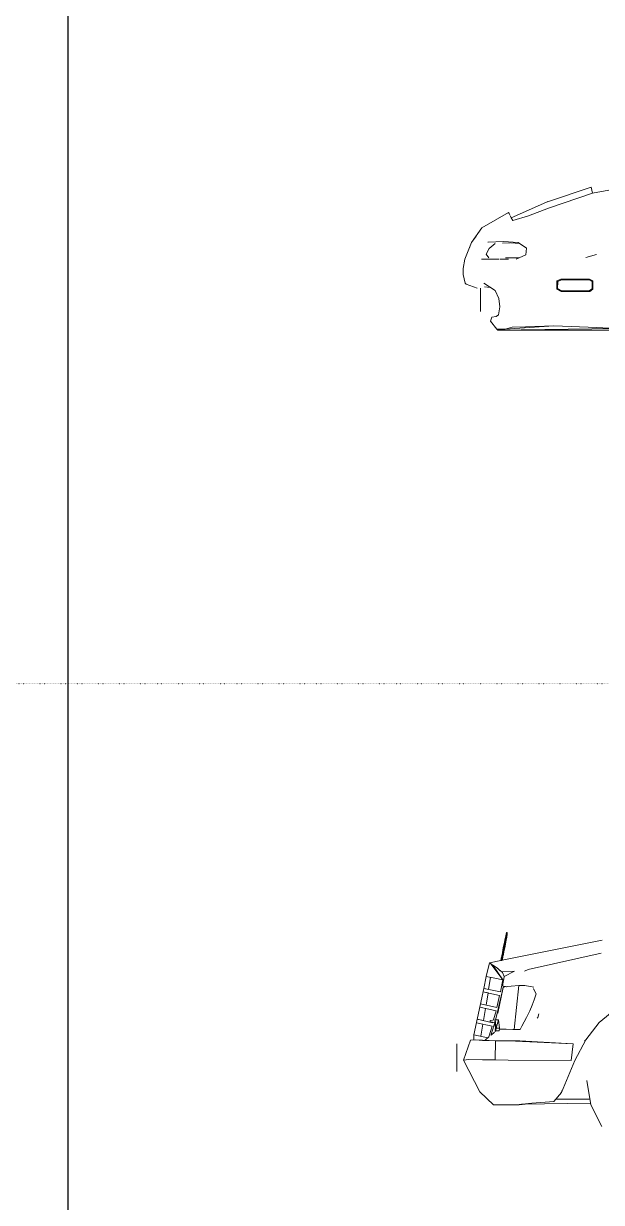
# Model space of a CAD drawing. Header units: millimetres. Extents: x 85290 to 188623, y -54691 to 10726.
# Drawn here: x 94653 to 97127, y -17905 to -12863 of the extents above; entities that cross this region are included whole.
import ezdxf

# ---------------------------------------------------------------- set-up
doc = ezdxf.new("R2010")
doc.units = ezdxf.units.MM
doc.linetypes.add('ACAD_ISO07W100', pattern=[3, 0, -3])
doc.linetypes.add('ELGO_LTYPE0', pattern=[0])
doc.layers.add('AUTO', color=150, linetype='Continuous')
doc.layers.add('RAZMER', color=5, linetype='Continuous')

# ---------------------------------------------------------------- blocks, each defined once
blk = doc.blocks.new('a_55')
at = {"color": 0, "linetype": 'ELGO_LTYPE0', "lineweight": 0}
for p, q in [((-402.840829, 103.917436), (-402.63145, 104.864213)), ((-402.63145, 104.864213), (-402.517009, 105.297319)), ((-402.517009, 105.297319), (-402.426577, 105.433451)), ((-402.426577, 105.433451), (-402.267981, 105.466166)), ((-402.21076, 104.783842), (-402.420139, 103.837065)), ((-402.3803, 103.282573), (-402.184391, 104.42769)), ((-402.267981, 105.466166), (-402.131462, 105.376616)), ((-402.096105, 105.216947), (-402.21076, 104.783842)), ((-402.184391, 104.42769), (-402.087331, 105.094389)), ((-402.087331, 105.094389), (-402.154899, 104.994877)), ((-402.131462, 105.376616), (-402.096105, 105.216947)), ((-402.130103, 105.08853), (-402.087331, 105.094389)), ((-402.087331, 105.094389), (-402.096105, 105.216947)), ((-404.477358, 92.457084), (-357.849812, 101.80933)), ((-404.116225, 97.386381), (-403.794551, 99.116459)), ((-403.836536, 96.715776), (-403.145337, 99.491655)), ((-403.805685, 96.742143), (-403.149033, 99.476518)), ((-403.794551, 99.116459), (-403.45099, 100.895659)), ((-403.387117, 100.917045), (-403.73733, 99.091655)), ((-403.73733, 99.091655), (-403.592014, 99.05767)), ((-403.720331, 99.087651), (-403.652549, 99.533744)), ((-403.717208, 99.086967), (-403.650022, 99.546537)), ((-403.645134, 99.572026), (-403.705883, 99.084135)), ((-403.705883, 99.084135), (-403.64728, 99.555034)), ((-403.373837, 99.036088), (-403.697681, 97.305912)), ((-403.668571, 99.075541), (-403.587508, 99.650444)), ((-403.634191, 99.629448), (-403.523445, 99.680229)), ((-403.587508, 99.650444), (-403.634191, 99.629448)), ((-403.619552, 99.707084), (-403.437328, 100.469096)), ((-403.619552, 99.705229), (-403.437328, 100.461577)), ((-403.613877, 99.734819), (-403.426576, 100.558158)), ((-403.592014, 99.05767), (-403.387117, 100.917045)), ((-403.523445, 99.680229), (-403.587508, 99.650444)), ((-403.536534, 98.166752), (-403.133798, 99.530717)), ((-403.133798, 99.530717), (-403.485179, 98.440971)), ((-403.483415, 98.450737), (-403.136921, 99.530912)), ((-403.45099, 100.895659), (-403.122878, 102.549858)), ((-403.032446, 100.815287), (-403.373837, 99.036088)), ((-403.316617, 98.261576), (-402.975202, 100.041069)), ((-403.136921, 99.530912), (-403.254318, 99.659233)), ((-403.141808, 99.506108), (-403.136921, 99.52935)), ((-403.136921, 99.530912), (-402.585363, 103.035014)), ((-403.136921, 99.528373), (-403.136921, 99.530912)), ((-403.136921, 99.52935), (-403.136921, 99.528373)), ((-403.122878, 102.549858), (-402.840829, 103.917436)), ((-402.701974, 102.469487), (-403.032446, 100.815287)), ((-402.975202, 100.041069), (-402.651381, 101.771147)), ((-402.420139, 103.837065), (-402.701974, 102.469487)), ((-402.651381, 101.771147), (-402.3803, 103.282573)), ((-404.728723, 94.052299), (-405.078912, 92.331303)), ((-405.078912, 92.322514), (-404.726577, 94.052006)), ((-404.960561, 92.33892), (-404.642797, 93.848491)), ((-404.513288, 93.767045), (-404.913092, 92.347709)), ((-404.907823, 92.348686), (-404.49729, 93.764213)), ((-404.779506, 92.372612), (-404.495144, 93.764506)), ((-404.49729, 93.764213), (-404.779506, 92.372612)), ((-404.726577, 94.052006), (-404.728723, 94.052299)), ((-404.345322, 93.791459), (-404.728723, 92.383744)), ((-404.719925, 92.385502), (-404.303527, 93.85474)), ((-404.6803, 94.063236), (-404.583406, 94.729741)), ((-404.662514, 93.943022), (-404.6803, 94.063236)), ((-404.6803, 94.063236), (-404.675794, 94.002494)), ((-404.658222, 93.923198), (-404.6803, 94.063236)), ((-404.675794, 94.002494), (-404.662514, 93.943022)), ((-404.671502, 93.940483), (-404.666233, 93.960014)), ((-404.66485, 93.951225), (-404.671502, 93.940483)), ((-404.671502, 93.940483), (-404.64766, 93.825249)), ((-404.671502, 93.940483), (-404.653931, 93.881108)), ((-404.666233, 93.963139), (-404.66485, 93.965483)), ((-404.663873, 93.952006), (-404.663873, 93.953373)), ((-404.653931, 93.8981), (-404.658222, 93.923198)), ((-404.64766, 93.906791), (-404.653931, 93.8981)), ((-404.653931, 93.881108), (-404.649425, 93.860111)), ((-404.649425, 93.860111), (-404.64766, 93.847611)), ((-404.513288, 93.767045), (-404.64766, 93.906791)), ((-404.64766, 93.906791), (-404.581261, 93.809623)), ((-404.642797, 93.848491), (-404.64766, 93.906791)), ((-404.64766, 93.847611), (-404.645729, 93.835014)), ((-404.581261, 93.809623), (-404.642797, 93.848491)), ((-404.303527, 93.85474), (-404.595327, 92.412455)), ((-404.594159, 92.412748), (-404.299235, 93.859721)), ((-404.583406, 94.729741), (-404.389477, 95.874955)), ((-404.581261, 93.809623), (-404.513288, 93.767045)), ((-404.527545, 93.714311), (-404.515052, 93.703081)), ((-404.524231, 93.72603), (-404.513288, 93.709037)), ((-404.506254, 93.76226), (-404.513288, 93.767045)), ((-404.409194, 94.50933), (-404.51057, 93.818413)), ((-404.51057, 93.818413), (-404.506254, 93.76226)), ((-404.51057, 93.703373), (-404.508805, 93.701029)), ((-404.51057, 93.699077), (-404.508805, 93.697514)), ((-404.495144, 93.764506), (-404.433417, 93.775736)), ((-404.175997, 93.939897), (-404.48029, 92.442924)), ((-404.469347, 94.099955), (-404.422474, 94.109721)), ((-404.433417, 93.775736), (-404.404902, 93.780717)), ((-404.422474, 94.109721), (-404.321504, 94.044486)), ((-404.250598, 94.533647), (-404.409194, 94.50933)), ((-404.404902, 93.780717), (-404.345322, 93.791459)), ((-404.389477, 95.874955), (-404.116225, 97.386381)), ((-404.349828, 93.849955), (-404.250598, 94.533647)), ((-404.283619, 93.882377), (-404.349828, 93.849955)), ((-404.299235, 93.859721), (-404.175997, 93.939897)), ((-404.255104, 93.923002), (-404.283619, 93.882377)), ((-404.261732, 93.913627), (-404.256272, 93.887651)), ((-404.162526, 94.649369), (-404.259396, 93.982866)), ((-404.259396, 93.982866), (-404.255104, 93.923002)), ((-404.257441, 93.956499), (-404.175997, 93.939897)), ((-404.240632, 93.897807), (-404.136157, 94.293217)), ((-403.968573, 95.794584), (-404.162526, 94.649369)), ((-404.136157, 94.293217), (-403.929114, 95.239995)), ((-403.970909, 95.363822), (-403.841019, 96.717045)), ((-403.970909, 95.363822), (-403.836536, 96.715776)), ((-403.838682, 96.714701), (-403.970909, 95.363822)), ((-403.772664, 97.259526), (-403.968573, 95.794584)), ((-403.929114, 95.239995), (-403.645134, 96.607572)), ((-403.852153, 96.665678), (-403.841019, 96.718998)), ((-403.841019, 96.718998), (-403.844357, 96.723881)), ((-403.753519, 97.271342), (-403.841019, 96.717045)), ((-403.841019, 96.717045), (-403.836536, 96.782377)), ((-403.841019, 96.717045), (-403.838682, 96.714701)), ((-403.836536, 96.715776), (-403.748441, 97.274467)), ((-403.836536, 96.715776), (-403.805685, 96.742143)), ((-403.695512, 96.695658), (-403.836536, 96.715776)), ((-403.797483, 96.964018), (-403.809977, 96.900932)), ((-403.809977, 96.900932), (-403.806853, 96.932963)), ((-403.697681, 97.305912), (-403.772664, 97.259526)), ((-403.76389, 96.783061), (-403.705883, 97.157768)), ((-403.645134, 96.607572), (-403.316617, 98.261576)), ((-392.330289, 88.144292), (-358.281851, 95.769975)), ((-411.898446, 84.973881), (-410.425997, 91.269389)), ((-410.425997, 91.269389), (-409.717011, 90.788725)), ((-410.425997, 91.269389), (-409.766412, 90.837748)), ((-410.36272, 91.276616), (-405.077744, 92.336674)), ((-409.415054, 90.589994), (-410.36272, 91.276616)), ((-410.36272, 91.276616), (-409.552741, 90.680619)), ((-409.717011, 90.788725), (-404.131079, 83.323002)), ((-409.717011, 90.788725), (-408.909392, 90.257182)), ((-404.131079, 83.323002), (-408.909392, 90.257182)), ((-408.909392, 90.257182), (-407.537508, 89.427494)), ((-407.537508, 89.427494), (-406.566215, 88.66812)), ((-406.830287, 88.71724), (-406.428719, 88.426225)), ((-406.428719, 88.426225), (-405.405688, 87.574272)), ((-405.075407, 92.337163), (-404.955864, 92.361088)), ((-404.906654, 92.370952), (-404.901195, 92.372025)), ((-404.72188, 92.408061), (-404.713106, 92.409819)), ((-404.590845, 92.43433), (-404.589653, 92.434525)), ((-394.013286, 87.414896), (-392.330289, 88.144292)), ((-413.090634, 79.364702), (-411.898446, 84.973881)), ((-411.898446, 84.973881), (-407.927155, 84.129839)), ((-410.807252, 78.879447), (-409.859776, 84.540678)), ((-407.850981, 84.113724), (-404.131079, 83.323002)), ((-405.4883, 87.767436), (-404.376388, 86.740678)), ((-404.131079, 83.323002), (-405.313492, 77.711771)), ((-404.726577, 87.063725), (-398.699045, 87.458745)), ((-404.376388, 86.740678), (-403.499436, 84.906596)), ((-404.285955, 80.603763), (-403.625607, 84.748295)), ((-398.699045, 87.458745), (-403.507447, 84.923296)), ((-417.683792, 57.756597), (-413.090634, 79.364702)), ((-413.429499, 77.771245), (-411.076379, 77.271147)), ((-405.672669, 76.122612), (-413.429499, 77.771245)), ((-405.313492, 77.711771), (-413.090634, 79.364702)), ((-413.090634, 79.364702), (-412.126183, 79.159819)), ((-411.076379, 77.271147), (-412.023854, 71.609917)), ((-406.49631, 67.893705), (-404.010749, 79.761772)), ((-404.939461, 75.702885), (-404.175997, 79.216264)), ((-402.340841, 80.174956), (-404.285955, 80.603763)), ((-404.175997, 79.216264), (-403.89924, 80.518608)), ((-404.010749, 79.761772), (-403.241801, 80.028666)), ((-403.241801, 80.028666), (-400.332642, 80.410893)), ((-403.136921, 80.042435), (-403.071117, 80.336088)), ((-402.947283, 80.067338), (-402.89669, 80.297612)), ((-401.934385, 80.200444), (-402.39377, 80.171537)), ((-402.39377, 80.171537), (-402.340841, 80.147026)), ((-400.332642, 80.410893), (-396.67716, 80.788042)), ((-396.67716, 80.788042), (-398.833609, 60.288334)), ((-396.67716, 80.788042), (-393.933415, 80.762847)), ((-393.933415, 80.762847), (-389.698839, 79.968998)), ((-389.930868, 79.201713), (-389.968967, 79.186772)), ((-388.633609, 76.856401), (-389.930868, 79.201713)), ((-414.621687, 72.161966), (-406.97794, 70.537358)), ((-406.97794, 70.537358), (-405.672669, 76.122612)), ((-406.825805, 67.724761), (-405.818772, 71.850249)), ((-405.818772, 71.850249), (-404.939461, 75.702885)), ((-391.60862, 68.855131), (-390.433812, 71.601713)), ((-390.433812, 71.601713), (-389.623642, 74.101224)), ((-389.623642, 74.101224), (-388.633609, 76.856401)), ((-414.960361, 70.568511), (-407.344747, 68.949857)), ((-412.292981, 70.001617), (-413.503933, 70.259038)), ((-413.240242, 64.340386), (-412.292981, 70.001617)), ((-407.344747, 68.949857), (-408.45685, 64.66763)), ((-407.609987, 64.758354), (-406.825805, 67.724761)), ((-393.149829, 65.883353), (-391.60862, 68.855131)), ((-387.897468, 65.842435), (-387.448835, 67.589897)), ((-359.319162, 63.534036), (-351.463485, 69.871733)), ((-351.454496, 69.871733), (-359.310174, 63.534036)), ((-416.491413, 63.365775), (-409.208989, 61.818021)), ((-408.787704, 63.393998), (-416.15274, 64.959329)), ((-416.15274, 64.959329), (-413.240242, 64.340386)), ((-414.456844, 57.070854), (-413.509393, 62.732085)), ((-409.208989, 61.818021), (-410.683227, 56.726518)), ((-410.142016, 64.448589), (-407.758808, 64.758354)), ((-410.142016, 63.812554), (-410.142016, 64.448589)), ((-407.870126, 63.502788), (-410.142016, 63.812554)), ((-409.262323, 58.920854), (-407.970905, 63.393021)), ((-408.729124, 63.619876), (-408.787704, 63.393998)), ((-407.970905, 63.393021), (-407.939458, 63.51226)), ((-407.758808, 64.758354), (-407.870126, 63.502788)), ((-407.870126, 63.502788), (-407.415056, 59.647515)), ((-406.205869, 64.758354), (-407.758808, 64.758354)), ((-407.758808, 64.758354), (-407.303929, 60.903177)), ((-407.415056, 59.647515), (-407.758808, 64.758354)), ((-407.303929, 60.903177), (-407.415056, 59.647515)), ((-407.303929, 60.903177), (-406.205869, 64.758354)), ((-405.750799, 60.903177), (-407.303929, 60.903177)), ((-406.205869, 64.758354), (-405.750799, 60.903177)), ((-405.861926, 59.647515), (-405.750799, 60.903177)), ((-396.108413, 60.2606), (-395.242214, 61.773002)), ((-395.242214, 61.773002), (-394.170332, 63.856012)), ((-394.170332, 63.856012), (-393.149829, 65.883353)), ((-388.236141, 65.530619), (-387.897468, 65.842435)), ((-365.531468, 55.349955), (-359.319162, 63.534036)), ((-359.310174, 63.534036), (-365.522671, 55.349857)), ((-419.242191, 55.275053), (-422.589469, 45.92222)), ((-419.242191, 55.275053), (-419.088483, 55.274272)), ((-419.158411, 55.27232), (-419.242191, 55.275053)), ((-416.925406, 55.335405), (-419.158411, 55.27232)), ((-411.118364, 56.361285), (-417.683792, 57.756597)), ((-417.683792, 57.756597), (-417.651176, 55.314895)), ((-417.683792, 57.730228), (-417.683792, 57.756597)), ((-416.925406, 55.335405), (-407.230687, 54.983941)), ((-413.588285, 55.039409), (-416.925406, 55.335405)), ((-407.642603, 54.986674), (-413.588285, 55.039409)), ((-412.459779, 55.173489), (-410.675216, 56.753665)), ((-409.711528, 57.503667), (-409.262323, 58.920854)), ((-409.666038, 57.647416), (-408.127761, 59.009623)), ((-407.858419, 60.405326), (-407.503533, 60.396734)), ((-407.790256, 59.256205), (-407.53479, 60.397515)), ((-407.775807, 59.321341), (-407.407236, 59.647515)), ((-407.721901, 46.054059), (-407.642603, 54.986674)), ((-401.630688, 54.933938), (-407.642603, 54.986674)), ((-407.433605, 59.624174), (-407.419753, 59.687552)), ((-407.415056, 59.647515), (-405.861926, 59.647515)), ((-407.222271, 54.983941), (-407.23362, 54.984036)), ((-407.230687, 54.983941), (-401.038098, 54.928863)), ((-401.029897, 54.928863), (-407.222271, 54.983941)), ((-405.537128, 60.348979), (-405.799222, 60.355326)), ((-402.565455, 60.321441), (-405.537128, 60.348979)), ((-398.833609, 60.288334), (-402.565455, 60.321441)), ((-371.421695, 53.528178), (-401.630688, 54.933938)), ((-399.510765, 60.29439), (-398.833609, 60.288334)), ((-398.833609, 60.288334), (-397.900414, 60.156986)), ((-397.785568, 60.277688), (-396.108413, 60.2606)), ((-365.531468, 55.349955), (-370.620322, 45.724761)), ((-365.522671, 55.349857), (-370.611548, 45.724761)), ((-366.032433, 54.821634), (-365.531468, 55.349955)), ((-365.629315, 55.433255), (-365.531468, 55.349955)), ((-425.694251, 40.689802), (-425.694251, 53.513238)), ((-401.038098, 54.928863), (-396.184969, 54.88638)), ((-396.176767, 54.88638), (-401.029897, 54.928863)), ((-396.184969, 54.88638), (-371.421695, 53.528178)), ((-371.413302, 53.528178), (-396.176767, 54.88638)), ((-372.296119, 45.764506), (-371.421695, 53.528178)), ((-372.287917, 45.764506), (-371.413302, 53.528178)), ((-371.828151, 49.920171), (-371.817994, 49.935305)), ((-422.589469, 45.92222), (-422.505784, 45.919484)), ((-422.505784, 45.919484), (-420.04962, 46.16431)), ((-422.481942, 45.921832), (-414.857817, 31.182474)), ((-420.058417, 46.163434), (-420.042396, 46.164215)), ((-420.04962, 46.16431), (-413.667583, 46.106791)), ((-413.667583, 46.106791), (-407.721901, 46.054059)), ((-407.721901, 46.054059), (-401.707816, 46.001321)), ((-401.707816, 46.001321), (-372.296119, 45.764506)), ((-370.620322, 45.724761), (-376.799631, 30.900544)), ((-370.611548, 45.724761), (-376.790643, 30.900544)), ((-372.296119, 45.764506), (-372.287917, 45.764506)), ((-371.982622, 48.547906), (-371.973252, 48.557866)), ((-363.175607, 25.185698), (-364.959574, 36.449075)), ((-414.857817, 31.182474), (-408.560371, 25.162941)), ((-380.355287, 26.716947), (-376.799631, 30.900544)), ((-376.790643, 30.900544), (-380.346298, 26.716947)), ((-379.432821, 27.79175), (-363.577938, 27.725345)), ((-376.799631, 30.900544), (-377.410364, 30.510992)), ((-376.799631, 30.900544), (-376.650786, 31.849372)), ((-408.568382, 25.16216), (-408.512521, 25.167531)), ((-398.055863, 25.064015), (-408.568382, 25.16216)), ((-398.055863, 25.064015), (-390.651774, 25.903082)), ((-398.055863, 25.064015), (-397.327352, 25.185603)), ((-398.04709, 25.064015), (-398.055863, 25.064015)), ((-390.642786, 25.903082), (-398.04709, 25.064015)), ((-397.949243, 25.075149), (-396.608615, 25.064117)), ((-396.608615, 25.064117), (-393.76545, 25.379157)), ((-396.608615, 25.064117), (-396.599627, 25.064117)), ((-396.599627, 25.064117), (-393.755102, 25.379348)), ((-395.488882, 25.353962), (-363.277364, 25.826228)), ((-395.483017, 25.354546), (-363.277364, 25.828177)), ((-390.651774, 25.903082), (-380.355287, 26.716947)), ((-380.346298, 26.716947), (-390.642786, 25.903082)), ((-380.355287, 26.716947), (-380.519557, 26.853079)), ((-363.277364, 25.826228), (-363.175607, 25.185698)), ((-363.175607, 25.185698), (-357.998252, 15.024859))]:
    blk.add_line(p, q, dxfattribs=at)
blk = doc.blocks.new('a_58')
at = {"color": 0, "linetype": 'ELGO_LTYPE0', "lineweight": 0}
for p, q in [((-327.490806, 92.045609), (-306.584739, 98.957035)), ((-306.584739, 98.957035), (-306.313133, 97.537015)), ((-306.011962, 96.137406), (-282.984924, 100.394046)), ((-326.430797, 89.225979), (-306.011962, 96.137406)), ((-306.313133, 97.537015), (-305.908203, 96.156546)), ((-343.843269, 84.752836), (-327.490806, 92.045609)), ((-335.829544, 85.607425), (-326.430797, 89.225979)), ((-327.490806, 92.045609), (-326.860618, 92.253909)), ((-326.430797, 89.225979), (-326.425075, 89.227933)), ((-345.16983, 87.152152), (-357.526016, 79.976273)), ((-345.164012, 87.147464), (-345.16983, 87.152152)), ((-345.16983, 87.152152), (-344.90509, 86.673929)), ((-344.90509, 86.673929), (-344.429016, 85.796195)), ((-344.24858, 85.474906), (-343.843269, 84.752836)), ((-343.976974, 84.99014), (-343.976974, 84.991507)), ((-343.843269, 84.752836), (-343.094921, 83.440921)), ((-343.094921, 83.440921), (-335.829544, 85.607425)), ((-343.094921, 83.440921), (-342.672634, 83.566898)), ((-357.526016, 79.976273), (-362.384319, 73.230764)), ((-365.528202, 65.39385), (-362.384319, 73.230764)), ((-362.384319, 73.230764), (-363.487434, 70.480961)), ((-362.384319, 73.230764), (-360.280895, 76.151175)), ((-354.720497, 73.375786), (-347.530078, 73.702055)), ((-354.593372, 73.324123), (-347.530078, 73.639846)), ((-351.320171, 72.785062), (-354.202175, 70.438284)), ((-347.956562, 72.925395), (-344.348144, 73.064262)), ((-347.530078, 73.702055), (-340.70549, 73.247561)), ((-347.530078, 73.639846), (-340.70549, 73.192191)), ((-344.115924, 73.020414), (-339.949417, 72.729495)), ((-340.70549, 73.247561), (-336.698913, 70.502249)), ((-340.70549, 73.192191), (-340.599727, 73.1751)), ((-354.202175, 70.438284), (-355.598259, 67.857719)), ((-355.598259, 67.857719), (-354.382514, 66.049123)), ((-346.508979, 66.022757), (-346.314621, 66.022757)), ((-346.314621, 66.022757), (-340.278816, 66.041899)), ((-337.135314, 67.527348), (-341.585826, 65.424222)), ((-336.698913, 70.502249), (-337.135314, 67.527348)), ((-309.119701, 66.229594), (-304.081153, 67.552641)), ((-366.318225, 61.102835), (-365.528202, 65.39385)), ((-366.318225, 58.239651), (-366.318225, 61.102835)), ((-357.680225, 65.456254), (-349.728775, 65.456254)), ((-349.728775, 65.456254), (-349.452686, 65.457231)), ((-349.07093, 65.458694), (-345.126342, 65.473148)), ((-365.392208, 54.338578), (-366.318225, 58.239651)), ((-322.601318, 51.452345), (-322.563839, 55.408794)), ((-322.563839, 55.408794), (-320.721817, 56.176663)), ((-322.299957, 51.700199), (-322.263813, 55.11348)), ((-322.263813, 55.11348), (-320.48769, 55.775881)), ((-322.252655, 51.709283), (-322.216701, 55.102641)), ((-322.216701, 55.102641), (-320.450973, 55.761233)), ((-320.721817, 56.176663), (-307.330322, 56.181059)), ((-320.48769, 55.775881), (-307.575225, 55.77969)), ((-320.450973, 55.761233), (-307.613658, 55.764944)), ((-307.613658, 55.764944), (-306.100177, 55.106449)), ((-307.575225, 55.77969), (-306.05297, 55.117288)), ((-307.330322, 56.181059), (-305.751514, 55.413187)), ((-306.100177, 55.106449), (-306.131458, 51.685059)), ((-306.05297, 55.117288), (-306.084346, 51.67588)), ((-305.751514, 55.413187), (-305.784034, 51.424122)), ((-364.895916, 53.795511), (-365.392208, 54.338578)), ((-359.782028, 51.911137), (-364.895916, 53.795511)), ((-358.232307, 52.007231), (-358.232307, 41.11104)), ((-358.232307, 41.11104), (-358.232307, 51.823145)), ((-356.711864, 54.338578), (-351.421165, 50.781352)), ((-356.328392, 52.63106), (-353.660774, 52.287209)), ((-351.421165, 50.781352), (-352.485466, 51.496977)), ((-349.66259, 47.082037), (-351.421165, 50.781352)), ((-320.608043, 50.333596), (-322.601318, 51.452345)), ((-320.378017, 50.735063), (-322.299957, 51.700199)), ((-320.341873, 50.749809), (-322.252655, 51.709283)), ((-307.211685, 50.380963), (-320.608043, 50.333596)), ((-307.46088, 50.77588), (-320.378017, 50.735063)), ((-307.499885, 50.790334), (-320.341873, 50.749809)), ((-306.131458, 51.685059), (-307.499885, 50.790334)), ((-306.084346, 51.67588), (-307.46088, 50.77588)), ((-305.784034, 51.424122), (-307.211685, 50.380963)), ((-306.084346, 51.67588), (-306.084346, 51.676858)), ((-349.121475, 43.253809), (-349.66259, 47.082037)), ((-352.956008, 38.372463), (-350.962925, 38.767678)), ((-350.962925, 38.767678), (-349.811267, 39.447367)), ((-349.811267, 39.447367), (-349.121475, 43.253809)), ((-353.572845, 36.62315), (-352.956008, 38.372463)), ((-350.585269, 32.88877), (-353.572845, 36.62315)), ((-295.47491, 33.144927), (-350.089263, 32.345706)), ((-346.635437, 32.88877), (-324.000263, 34.408403)), ((-346.635437, 32.88877), (-343.392849, 33.70381)), ((-343.392849, 33.70381), (-337.240219, 33.894927)), ((-337.240219, 33.894927), (-323.996734, 34.408498)), ((-323.996734, 34.408498), (-303.992271, 33.603615)), ((-303.992271, 33.603615), (-295.47491, 33.144927)), ((-350.089263, 32.345706), (-350.585269, 32.88877)), ((-350.585269, 32.88877), (-346.635437, 32.88877)), ((-350.089263, 32.345706), (-283.616924, 32.366312))]:
    blk.add_line(p, q, dxfattribs=at)

msp = doc.modelspace()

# ---------------------------------------------------------------- linework, layer by layer
at = {"layer": 'RAZMER'}
msp.add_line((94842.4, 10725.6), (94842.4, -54690.5), dxfattribs=at)
at = {"layer": 'RAZMER', "linetype": 'ACAD_ISO07W100'}
msp.add_line((123147.4, -15686.6), (85289.7, -15686.6), dxfattribs=at)

# ---------------------------------------------------------------- block references
at = {"layer": 'AUTO', "xscale": 9.180000000000291, "yscale": 9.180000000000291, "zscale": 9.180000000000291}
for name, p in [('a_58', (99897.3, -14471.4)), ('a_55', (100414.9, -17718.5))]:
    msp.add_blockref(name, p, dxfattribs=at)

doc.saveas('drawing.dxf')
